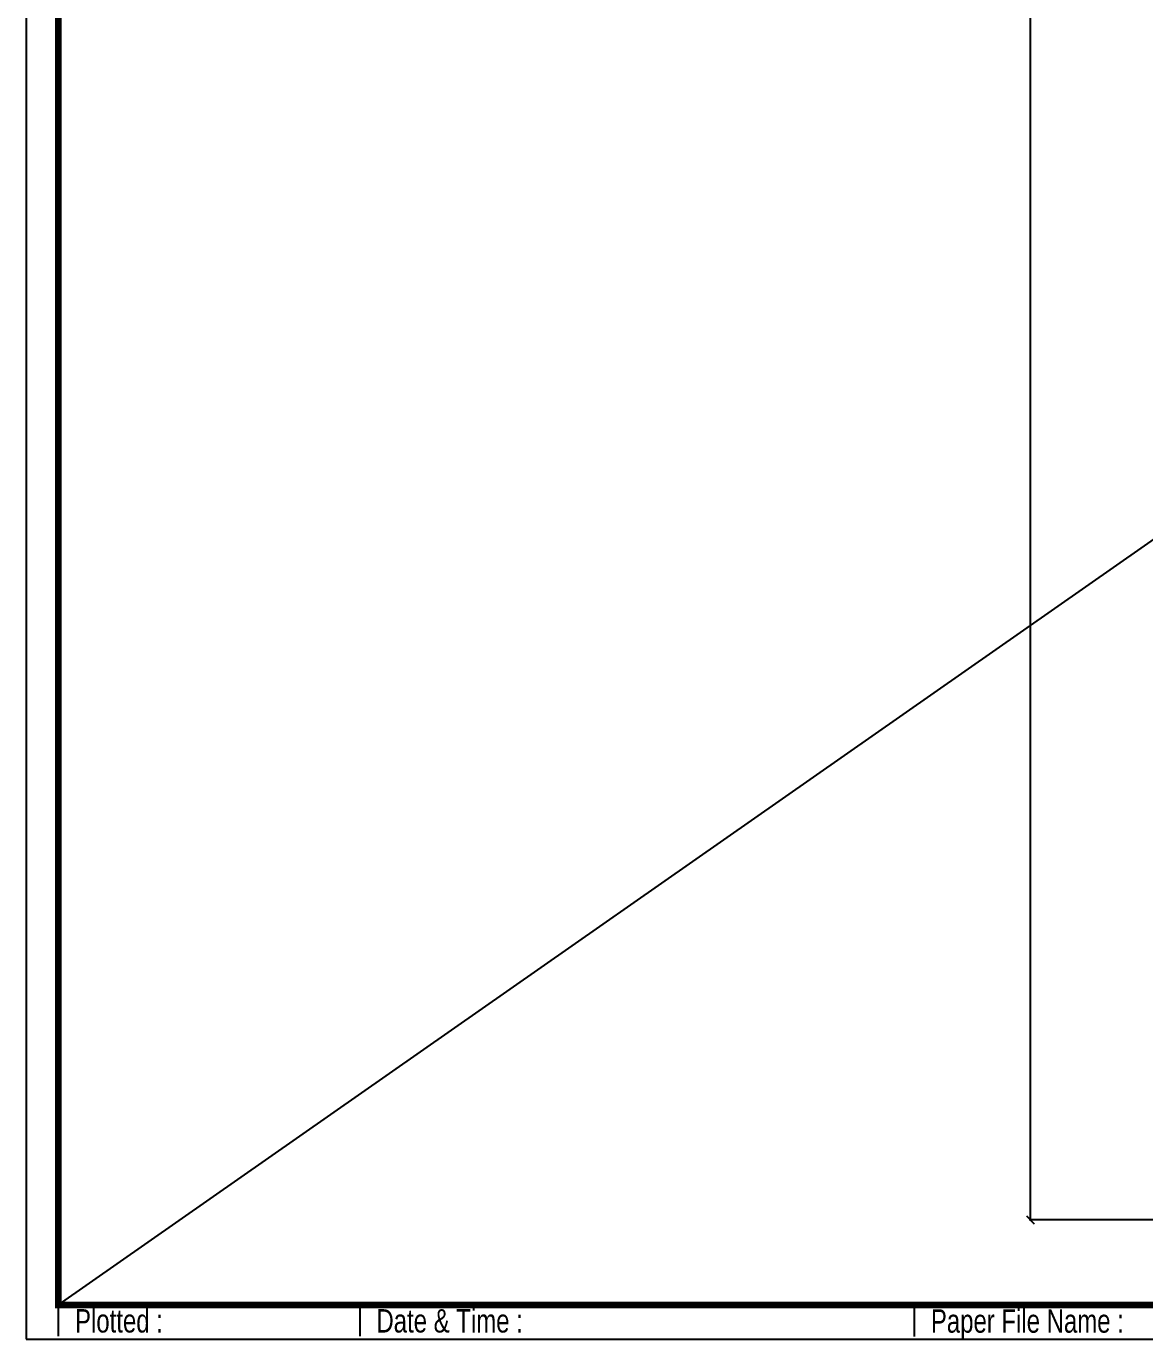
# Model space of a CAD drawing. Header units: millimetres. Extents: x -388065 to 2372687422, y -192755 to 667797.
# Drawn here: x -384999 to -319736, y 443193 to 519839 of the extents above; entities that cross this region are included whole.
import ezdxf
from ezdxf.xclip import XClip

# ---------------------------------------------------------------- set-up
doc = ezdxf.new("R2010")
doc.units = ezdxf.units.MM
doc.header["$XCLIPFRAME"] = 2
doc.layers.add('0_Pen_No__1', color=7, linetype='Continuous', lineweight=13)
doc.layers.add('Drawing & Figure_Pen_No__1', color=7, linetype='Continuous', lineweight=13)
for name, color, linetype in [('150', 7, 'Continuous'), ('A0-G-TITLE-PLOTSTAMP', 1, 'Continuous'), ('STR-COL', 7, 'Continuous')]:
    doc.layers.add(name, color=color, linetype=linetype)
doc.styles.add('Calibri', font='calibri.ttf', dxfattribs={"height": 0.7})
doc.styles.add('GENERATED_STYLE_2', font='arial.ttf')
doc.styles.add('XREFLIST', font='swisscl.ttf')
doc.dimstyles.new('Detay Olcu', dxfattribs={"dimtxt": 75, "dimasz": 40, "dimexe": 50, "dimexo": 45, "dimgap": 15, "dimtad": 0, "dimdec": 0, "dimzin": 0, "dimdsep": 46, "dimtxsty": 'Calibri', "dimblk": 'OBLIQUE', "dimcen": 25, "dimclrd": 256, "dimclrt": 7, "dimadec": 1, "dimazin": 0, "dimtfac": 1, "dimtdec": 0, "dimtmove": 0, "dimatfit": 3, "dimldrblk": 'OBLIQUE', "dimfxl": 1, "dimtolj": 1, "dimtzin": 0, "dimlwd": -1, "dimarcsym": 0})

# ---------------------------------------------------------------- blocks, each defined once
blk = doc.blocks.new('Drawing_1_2')
blk.add_lwpolyline([(4, 4), (416, 4), (416, 293), (4, 293)], close=True)
at = {"const_width": 0.5}
blk.add_lwpolyline([(6.439, 6.616), (343.638, 6.616), (343.638, 290.384), (6.439, 290.384)], close=True, dxfattribs=at)
at = {"layer": 'A0-G-TITLE-PLOTSTAMP', "linetype": 'Continuous'}
for p, q in [((6.439, 6.616), (6.439, 4.234)), ((29.385, 6.616), (29.385, 4.234)), ((71.594, 6.603), (71.594, 4.221))]:
    blk.add_line(p, q, dxfattribs=at)
at = {"layer": 'Drawing & Figure_Pen_No__1', "linetype": 'Continuous'}
for p, q in [((6.439, 290.384), (6.439, 6.616)), ((6.439, 6.616), (343.638, 6.616))]:
    blk.add_line(p, q, dxfattribs=at)
at = {"layer": '0_Pen_No__1', "linetype": 'Continuous', "style": 'GENERATED_STYLE_2'}
for tag, p in [('DRAWING_TITLE_1', (345.863, 77.628)), ('DRAWING_TITLE_2', (345.913, 72.733)), ('IDN-01', (379.144, 40.493))]:
    blk.add_attdef(tag, p, '', height=2.5, dxfattribs=at)
at = {"layer": 'A0-G-TITLE-PLOTSTAMP', "width": 26.21719, "attachment_point": 1, "style": 'XREFLIST'}
for s, insert, char_height in [('Plotted :', (7.712, 6.293), 1.7782), ('Date & Time :', (30.658, 6.293), 1.77819), ('Paper File Name :', (72.867, 6.28), 1.77819)]:
    blk.add_mtext(s, dxfattribs=dict(at, insert=insert, char_height=char_height))
blk = doc.blocks.new('_OBLIQUE')
at = {"color": 0, "linetype": 'ByBlock'}
blk.add_line((-0.5, -0.5), (0.5, 0.5), dxfattribs=at)
blk = doc.blocks.new('*D2303')
at = {"layer": '150', "color": 0, "lineweight": -2, "transparency": 16777216}
for p, q in [((-317290, 657189), (-326478, 657189)), ((-317290, 450189), (-326478, 450189))]:
    blk.add_line(p, q, dxfattribs=at)
at = {"layer": '150', "transparency": 16777216}
for p, q in [((-326403, 657189), (-326403, 553713)), ((-326403, 450189), (-326403, 553665))]:
    blk.add_line(p, q, dxfattribs=at)
at = {"layer": 'Defpoints', "color": 0, "transparency": 16777216}
for p in [(-317222, 657189), (-326403, 450189), (-317222, 450189)]:
    blk.add_point(p, dxfattribs=at)
at = {"layer": '150', "transparency": 16777216, "xscale": 450, "yscale": 450, "zscale": 450}
for p, rotation in [((-326403, 657189), 90), ((-326403, 450189), 270)]:
    blk.add_blockref('_OBLIQUE', p, dxfattribs=dict(at, rotation=rotation))
at = {"layer": '150', "color": 7, "transparency": 16777216, "insert": (-326403, 553689), "char_height": 0.7, "attachment_point": 5, "rotation": 90, "style": 'Calibri'}
blk.add_mtext('\\A1;207000', dxfattribs=at)

msp = doc.modelspace()

# ---------------------------------------------------------------- linework, layer by layer
at = {"layer": 'STR-COL', "ltscale": 0.1}
msp.add_line((-69210.515, 664730.9937, 0), (-383129.057, 445224.7715, 0), dxfattribs=at)

# ---------------------------------------------------------------- block references
ref = msp.add_blockref('Drawing_1_2', (-388064.7283, 440153.3868, 0), dxfattribs=dict(xscale=766.4764740588927, yscale=766.4764740588927, zscale=766.4764740588927))
XClip(ref).set_block_clipping_path([(0, 0), (424.214070782, 297)])

# ---------------------------------------------------------------- dimensions: what is measured, and where the dimension line sits
at = {"layer": '150'}
dim = msp.add_linear_dim(base=(-326403.3584, 450188.7159, 0), p1=(-317222.1281, 657188.7159, 0), p2=(-317222.1281, 450188.7159, 0), angle=90, dimstyle='Detay Olcu', override={"dimscale": 1.5, "dimtxt": 750, "dimasz": 300}, dxfattribs=at)
dim.commit()
dim.dimension.update_dxf_attribs({"geometry": '*D2303', "text_midpoint": (-326403.3584, 553688.7159, 0)})

doc.saveas('drawing.dxf')
